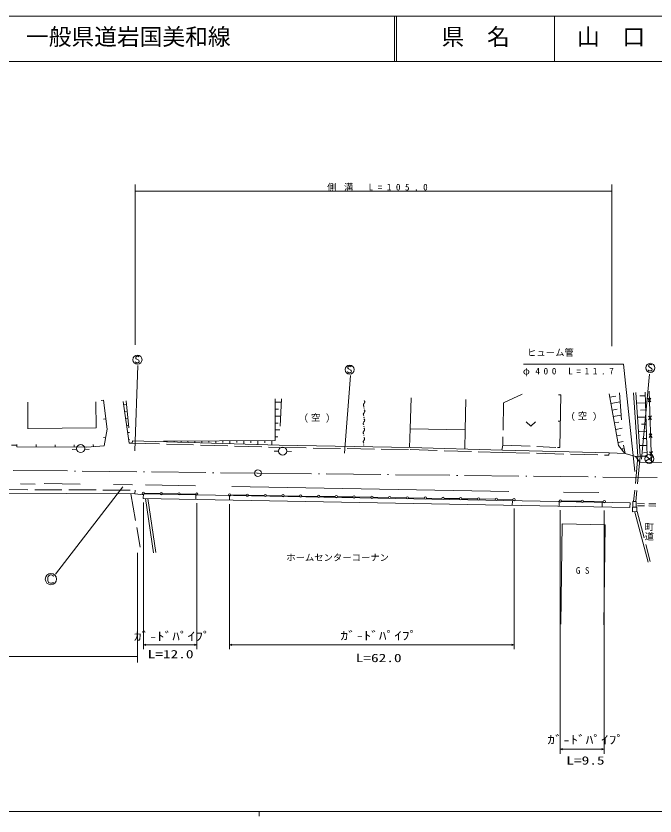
# Model space of a CAD drawing. Units: millimetres, scale not verified. Extents: x 39824 to 677002, y 19912 to 378325.
# Drawn here: x 213596 to 353500, y 203101 to 378325 of the extents above; entities that cross this region are included whole.
import ezdxf
from ezdxf.enums import TextEntityAlignment as Align

# ---------------------------------------------------------------- set-up
doc = ezdxf.new("R2010")
doc.units = ezdxf.units.MM
doc.header["$LTSCALE"] = 995.591
for name, pattern in [('DASHED', [7.5, 6, -1.5]), ('DASHED_SPACED', [12, 6, -6]), ('USER1', [2.5, 1.5, -1]), ('USER2', [15.2, 11.960656, -1.495082, 0.24918, -1.495082])]:
    doc.linetypes.add(name, pattern=pattern)
doc.layers.add('S-SUV', color=7, linetype='Continuous', lineweight=13)
doc.styles.add('@ＭＳ ゴシック', font='')
doc.styles.add('ＭＳ ゴシック', font='')
doc.styles.get('@ＭＳ ゴシック').set_extended_font_data('@MS Gothic')
doc.styles.get('ＭＳ ゴシック').set_extended_font_data('MS Gothic')

# ---------------------------------------------------------------- blocks, each defined once
blk = doc.blocks.new('BUHIN1')
at = {"color": 7, "linetype": 'Continuous', "lineweight": 13}
for p, q in [((-831.2, -540.7), (830.9, 535.7)), ((747.9, -651.1), (-748.2, 646.1))]:
    blk.add_line(p, q, dxfattribs=at)
blk.add_circle((0, 0), 990.6, dxfattribs=at)
blk = doc.blocks.new('BUHIN6')
at = {"color": 7, "linetype": 'Continuous', "lineweight": 13}
blk.add_circle((0, 0), 248, dxfattribs=at)
blk = doc.blocks.new('BUHIN7')
at = {"color": 7, "linetype": 'Continuous', "lineweight": 13}
blk.add_circle((0, 0), 248, dxfattribs=at)
blk = doc.blocks.new('BUHIN8')
at = {"color": 7, "linetype": 'Continuous', "lineweight": 13}
blk.add_circle((0, 0), 248, dxfattribs=at)
blk = doc.blocks.new('BUHIN9')
at = {"color": 7, "linetype": 'Continuous', "lineweight": 13}
blk.add_lwpolyline([(497.7, -143.5), (0, 0), (497.9, 141.5)], dxfattribs=at)
blk = doc.blocks.new('BUHIN10')
at = {"color": 7, "linetype": 'Continuous', "lineweight": 13}
blk.add_lwpolyline([(-497.7, 143.5), (0, 0), (-497.9, -141.5)], dxfattribs=at)

msp = doc.modelspace()

# ---------------------------------------------------------------- linework, layer by layer
at = {"layer": 'S-SUV'}
for p, q in [((677002.1, 378324.7), (39823.7, 378324.7)), ((296437.3, 378324.7), (296437.3, 368368.8)), ((296935.1, 378324.7), (296935.1, 368368.8)), ((331531.9, 378324.7), (331531.9, 368368.8)), ((39823.7, 368368.8), (677002.1, 368368.8)), ((239714.3, 341422.8), (239714.3, 306272.7)), ((239714.3, 339939.7), (344030.4, 339939.7)), ((344030.4, 341422.8), (344030.4, 305976.1)), ((239810.2, 303585.8), (239805.3, 303471.3)), ((239805.3, 303471.3), (239810.2, 303396.7)), ((239875, 303695.3), (239810.2, 303585.8)), ((239810.2, 303396.7), (239850.1, 303297.1)), ((239850.1, 303297.1), (239919.8, 303242.3)), ((239984.5, 303770), (239875, 303695.3)), ((239919.8, 303242.3), (240462.4, 302928.7)), ((240113.9, 303804.9), (239984.5, 303770)), ((240268.2, 303804.9), (240113.9, 303804.9)), ((240372.8, 303784.9), (240268.2, 303804.9)), ((240447.4, 303750.1), (240372.8, 303784.9)), ((240502.2, 303690.4), (240447.4, 303750.1)), ((240266.9, 301770.5), (239646.5, 283070.8)), ((239790.3, 302500.6), (239720.6, 302615.1)), ((239870, 302426), (239790.3, 302500.6)), ((239964.6, 302381.2), (239870, 302426)), ((240064.1, 302366.2), (239964.6, 302381.2)), ((240293.1, 302366.2), (240064.1, 302366.2)), ((240447.4, 302411), (240293.1, 302366.2)), ((240517.1, 302500.6), (240447.4, 302411)), ((240462.4, 302928.7), (240522.1, 302839.1)), ((240552, 302595.2), (240517.1, 302500.6)), ((240522.1, 302839.1), (240561.9, 302714.7)), ((240561.9, 302714.7), (240552, 302595.2)), ((286269.6, 301401.8), (286264.6, 301287.3)), ((286334.3, 301511.4), (286269.6, 301401.8)), ((286443.8, 301586), (286334.3, 301511.4)), ((286573.2, 301620.9), (286443.8, 301586)), ((286727.6, 301620.9), (286573.2, 301620.9)), ((286832.1, 301601), (286727.6, 301620.9)), ((286906.8, 301566.1), (286832.1, 301601)), ((286961.5, 301506.4), (286906.8, 301566.1)), ((346626.2, 302101.2), (324692.2, 302101.2)), ((349093.7, 278522.2), (346626.2, 302101.2)), ((352116.4, 301798.9), (352111.4, 301684.4)), ((352111.4, 301684.4), (352116.4, 301609.8)), ((352181.1, 301908.4), (352116.4, 301798.9)), ((352116.4, 301609.8), (352156.2, 301510.2)), ((352156.2, 301510.2), (352225.9, 301455.5)), ((352290.6, 301983.1), (352181.1, 301908.4)), ((352225.9, 301455.5), (352768.5, 301141.8)), ((352420, 302018), (352290.6, 301983.1)), ((352574.4, 302018), (352420, 302018)), ((352678.9, 301998), (352574.4, 302018)), ((352753.6, 301963.2), (352678.9, 301998)), ((352808.3, 301903.5), (352753.6, 301963.2)), ((286249.7, 300316.6), (286180, 300431.1)), ((286329.3, 300242), (286249.7, 300316.6)), ((286264.6, 301287.3), (286269.6, 301212.7)), ((286269.6, 301212.7), (286309.4, 301113.1)), ((286309.4, 301113.1), (286379.1, 301058.4)), ((286423.9, 300197.2), (286329.3, 300242)), ((286379.1, 301058.4), (286921.7, 300744.8)), ((286523.5, 300182.2), (286423.9, 300197.2)), ((286752.4, 300182.2), (286523.5, 300182.2)), ((286906.8, 300227), (286752.4, 300182.2)), ((286976.4, 300316.6), (286906.8, 300227)), ((286921.7, 300744.8), (286981.4, 300655.1)), ((287011.3, 300411.2), (286976.4, 300316.6)), ((286981.4, 300655.1), (287021.2, 300530.7)), ((287021.2, 300530.7), (287011.3, 300411.2)), ((352324.9, 299907.8), (350542.7, 281264)), ((352096.5, 300713.7), (352026.8, 300828.2)), ((352176.1, 300639.1), (352096.5, 300713.7)), ((352270.7, 300594.3), (352176.1, 300639.1)), ((352370.3, 300579.3), (352270.7, 300594.3)), ((352599.3, 300579.3), (352370.3, 300579.3)), ((352753.6, 300624.1), (352599.3, 300579.3)), ((352823.3, 300713.7), (352753.6, 300624.1)), ((352768.5, 301141.8), (352828.2, 301052.2)), ((352858.1, 300808.3), (352823.3, 300713.7)), ((352828.2, 301052.2), (352868.1, 300927.8)), ((352868.1, 300927.8), (352858.1, 300808.3)), ((286800.7, 299584.2), (285500.3, 282592.1)), ((352226.2, 296163.2), (352708.7, 280541.7)), ((270347.4, 285377.6), (270304.1, 294479.6)), ((300106.1, 294683.2), (299913.4, 287898.2)), ((332892.7, 295312.4), (332395, 295322.5)), ((332660.5, 283808.8), (332892.7, 295312.4)), ((345531.3, 284220.9), (343480.6, 295560)), ((343608.7, 294851.3), (344897.4, 295084.4)), ((349753.3, 281868.6), (348788.3, 295801.3)), ((349284.9, 295835.7), (350249.9, 281903)), ((351405.2, 295144.5), (350156.1, 295106.9)), ((351381.8, 295921.9), (351804, 281928.9)), ((352619.2, 293822.4), (351953.8, 294598.7)), ((352594.6, 294618.4), (351978.4, 293802.6)), ((216165, 293729.2), (216213.1, 287883.9)), ((231119.3, 288087.3), (231071.9, 293851.7)), ((232718.8, 294210.4), (232225.5, 294143.4)), ((233584.4, 287830.9), (232718.8, 294210.4)), ((238361.4, 284793.1), (237093, 293898.5)), ((237198.7, 293139.8), (237792.5, 293222.5)), ((270307.7, 293721.1), (271694.7, 293727.7)), ((289664.8, 293212.1), (289649.1, 293136.5)), ((289649.1, 293136.5), (289658.4, 293040.4)), ((289658.4, 293040.4), (289708.2, 292944.1)), ((289711, 293312.8), (289664.8, 293212.1)), ((289708.2, 292944.1), (289803.2, 292822.2)), ((289808, 293448.4), (289711, 293312.8)), ((289930.6, 293634.3), (289808, 293448.4)), ((289813, 294104.9), (289908.1, 293988)), ((289908.1, 293988), (289952.9, 293906.9)), ((289956.4, 293704.8), (289930.6, 293634.3)), ((289952.9, 293906.9), (289972.4, 293805.7)), ((289972.4, 293805.7), (289956.4, 293704.8)), ((311941.3, 287705.4), (312095.5, 294297.7)), ((343865.1, 293434), (345870.5, 293796.6)), ((351452.2, 293589.8), (349459.5, 293529.6)), ((237410.1, 291622.2), (237736, 291667.6)), ((270314.9, 292204.1), (271091.8, 292207.8)), ((289649.4, 291192), (289633.6, 291116.4)), ((289633.6, 291116.4), (289643, 291020.4)), ((289643, 291020.4), (289692.8, 290924)), ((289695.6, 291292.7), (289649.4, 291192)), ((289692.8, 290924), (289787.8, 290802.1)), ((289792.6, 291428.3), (289695.6, 291292.7)), ((289915.2, 291614.2), (289792.6, 291428.3)), ((289797.6, 292084.8), (289892.7, 291967.9)), ((289892.7, 291967.9), (289937.5, 291886.8)), ((289941, 291684.7), (289915.2, 291614.2)), ((289937.5, 291886.8), (289956.9, 291785.6)), ((289956.9, 291785.6), (289941, 291684.7)), ((344121.4, 292016.6), (345239.2, 292218.7)), ((344377.7, 290599.2), (346098.3, 290910.3)), ((351499.1, 292035), (350357, 292000.5)), ((233281.1, 290066.3), (232787.8, 289999.4)), ((237621.5, 290104.6), (238113.9, 290173.2)), ((270322.1, 290687.1), (271524.6, 290692.8)), ((270329.4, 289170.1), (270995.5, 289173.3)), ((289634, 289171.9), (289618.2, 289096.3)), ((289680.2, 289272.6), (289634, 289171.9)), ((289777.2, 289408.2), (289680.2, 289272.6)), ((289899.8, 289594.2), (289777.2, 289408.2)), ((289782.2, 290064.8), (289877.2, 289947.9)), ((289877.2, 289947.9), (289922.1, 289866.7)), ((289925.6, 289664.7), (289899.8, 289594.2)), ((289922.1, 289866.7), (289941.5, 289765.6)), ((289941.5, 289765.6), (289925.6, 289664.7)), ((325325.1, 289441.7), (326320.7, 288500.8)), ((326320.7, 288500.8), (327316.3, 289441.7)), ((332776.6, 289560.6), (332278.9, 289570.7)), ((344634.1, 289181.8), (345581, 289353)), ((351546, 290480.2), (349731.8, 290425.5)), ((352739.9, 289917), (352074.4, 290693.3)), ((352715.3, 290713.1), (352099, 289897.2)), ((216253.7, 287965.1), (231119.3, 288087.3)), ((232911.1, 284176.4), (233584.4, 287830.9)), ((237832.9, 288587), (238097.9, 288624)), ((270336.6, 287653.1), (271354.6, 287658)), ((289618.2, 289096.3), (289627.6, 289000.3)), ((289627.6, 289000.3), (289677.4, 288903.9)), ((289761.7, 287388.2), (289664.8, 287252.5)), ((289677.4, 288903.9), (289772.4, 288782)), ((289884.4, 287574.1), (289761.7, 287388.2)), ((289766.8, 288044.7), (289861.8, 287927.8)), ((289861.8, 287927.8), (289906.7, 287846.6)), ((289910.2, 287644.6), (289884.4, 287574.1)), ((289906.7, 287846.6), (289926.1, 287745.5)), ((289926.1, 287745.5), (289910.2, 287644.6)), ((299913.4, 287898.2), (311941.3, 287705.4)), ((344890.4, 287764.4), (346326.2, 288024)), ((351639.8, 287370.6), (350004.1, 287321.3)), ((351592.9, 288925.4), (350557.9, 288894.2)), ((233235.4, 285936.6), (232745.8, 286026.8)), ((238044.3, 287069.5), (238435.3, 287123.9)), ((270343.8, 286136.1), (270899.3, 286138.8)), ((289618.5, 287151.9), (289602.8, 287076.2)), ((289602.8, 287076.2), (289612.2, 286980.2)), ((289612.2, 286980.2), (289661.9, 286883.9)), ((289664.8, 287252.5), (289618.5, 287151.9)), ((289661.9, 286883.9), (289757, 286761.9)), ((289751.3, 286024.6), (289846.4, 285907.7)), ((289846.4, 285907.7), (289891.2, 285826.6)), ((289894.7, 285624.5), (289869, 285554)), ((289891.2, 285826.6), (289910.7, 285725.4)), ((289910.7, 285725.4), (289894.7, 285624.5)), ((345146.8, 286347), (345922.8, 286487.3)), ((351686.7, 285815.9), (350758.8, 285787.9)), ((352860.5, 286011.6), (352195, 286787.9)), ((352835.9, 286807.7), (352219.6, 285991.8)), ((212591.6, 284289.5), (213804.9, 284289.5)), ((213804.9, 283984), (213809.1, 284481.8)), ((213804.9, 283984), (229096.3, 283855.8)), ((217986.8, 283949), (217991, 284446.8)), ((222168.7, 283913.9), (222172.8, 284411.7)), ((226350.5, 283878.8), (226354.7, 284376.6)), ((229096.3, 283855.8), (232911.1, 284176.4)), ((230527.4, 283976.1), (230485.7, 284472.1)), ((238255.7, 285551.9), (238459.8, 285580.3)), ((238361.4, 284793.1), (239054.1, 284770.8)), ((239068.9, 285268.4), (239054.1, 284770.8)), ((239068.9, 285268.4), (271189.7, 284315)), ((245902.2, 285204.3), (270347.4, 285377.6)), ((246666.1, 285209.7), (246667, 285087.4)), ((248194, 285220.5), (248195.8, 284966.9)), ((249721.8, 285231.3), (249723.1, 285049.3)), ((251249.6, 285242.2), (251252.1, 284888.9)), ((252777.4, 285253), (252779.1, 285011.1)), ((254305.3, 285263.9), (254308.5, 284810.9)), ((255833.1, 285274.7), (255835.2, 284973)), ((257360.9, 285285.5), (257364.8, 284732.9)), ((258888.7, 285296.4), (258891.3, 284934.9)), ((260416.6, 285307.2), (260421.2, 284655)), ((261944.4, 285318), (261947.4, 284896.8)), ((263472.2, 285328.9), (263477.5, 284577)), ((265000, 285339.7), (265003.4, 284858.7)), ((266527.9, 285350.5), (266533.9, 284499)), ((268055.7, 285361.4), (268059.5, 284820.6)), ((269583.5, 285372.2), (269590.3, 284421.1)), ((271189.7, 284315), (299884.8, 283838.2)), ((289603.1, 285131.8), (289587.4, 285056.2)), ((289587.4, 285056.2), (289596.7, 284960.1)), ((289596.7, 284960.1), (289646.5, 284863.8)), ((289649.3, 285232.5), (289603.1, 285131.8)), ((289646.5, 284863.8), (289741.5, 284741.9)), ((289746.3, 285368.1), (289649.3, 285232.5)), ((289869, 285554), (289746.3, 285368.1)), ((345403.1, 284929.6), (346554.1, 285137.7)), ((346918.5, 282532.1), (345531.3, 284220.9)), ((351733.6, 284261.1), (350276.3, 284217.1)), ((226877.7, 283474.4), (225888.8, 283358.8)), ((228657.1, 283470), (229645.3, 283349.4)), ((271096.3, 283023.4), (270100.7, 283023.4)), ((272887.9, 282996.3), (273883, 282966.1)), ((299884.8, 283838.2), (320092, 283231.3)), ((320092, 283231.3), (343442.3, 282624.6)), ((332660.5, 283808.8), (332162.8, 283818.9)), ((343429.4, 282126.9), (343432.9, 282624.8)), ((343442.3, 282624.6), (346983.5, 282517)), ((346224.9, 283376.5), (346526.6, 283624.3)), ((346983.5, 282517), (349237.3, 281866.9)), ((351780.5, 282706.3), (350959.7, 282681.5)), ((352981.1, 282106.2), (352315.7, 282882.5)), ((352956.5, 282902.3), (352340.3, 282086.4)), ((349237.3, 281866.9), (350249.9, 281903)), ((349237.3, 281866.9), (350147.5, 280609.9)), ((350147.5, 280609.9), (368927.3, 280306.5)), ((350249.9, 281903), (351804, 281928.9)), ((214551.6, 275843.1), (217778.9, 275790.2)), ((219789.4, 275896.1), (227672.5, 275790.2)), ((236965.7, 275226.1), (222218.6, 256083.2)), ((234919.3, 275719), (239074.7, 275665.1)), ((241934.8, 275611.1), (252889.8, 275449.2)), ((260822.7, 275287.3), (321532.1, 274154)), ((239648.7, 273676.1), (158027.2, 274041.2)), ((239652.3, 274472.5), (239648.7, 273676.1)), ((239648.7, 273676.1), (241481.8, 273464.6)), ((241485.2, 273649.1), (241466.8, 272653.7)), ((241485.2, 273649.1), (348033.2, 271677.4)), ((245137, 273726.4), (241736.2, 273779.1)), ((249035.5, 273665.9), (245634.7, 273718.6)), ((252934.1, 273605.4), (249533.3, 273658.2)), ((252999.8, 273436), (252981.4, 272440.6)), ((264019.5, 273369.4), (260624.6, 273424.8)), ((267912.1, 273305.9), (264517.2, 273361.3)), ((333483.4, 274046.1), (341200.4, 273938.2)), ((348014.8, 270682), (241466.8, 272653.7)), ((241487.3, 271791.8), (241487.3, 239624.7)), ((243733, 260709.1), (241942.6, 272644.9)), ((242447.4, 272635.6), (244225.3, 260782.9)), ((253183, 239624.7), (253183, 271610.4)), ((260350.2, 273300), (260331.8, 272304.6)), ((271804.8, 273242.4), (268409.9, 273297.8)), ((275697.4, 273178.9), (272302.5, 273234.3)), ((279590.1, 273115.4), (276195.2, 273170.7)), ((283482.7, 273051.8), (280087.8, 273107.2)), ((287375.4, 272988.3), (283980.4, 273043.7)), ((291268, 272924.8), (287873.1, 272980.2)), ((295160.6, 272861.3), (291765.7, 272916.7)), ((299053.3, 272797.7), (295658.4, 272853.1)), ((302945.9, 272734.2), (299551, 272789.6)), ((306838.6, 272670.7), (303443.7, 272726.1)), ((310731.2, 272607.2), (307336.3, 272662.6)), ((314623.9, 272543.7), (311228.9, 272599.1)), ((318516.5, 272480.1), (315121.6, 272535.5)), ((322409.1, 272416.6), (319014.2, 272472)), ((322271.4, 272154.1), (322252.7, 271140.9)), ((332519.8, 271964.5), (332499.6, 270872.6)), ((337334, 272033.9), (333020.4, 272083)), ((342145.3, 271979), (337831.7, 272028.2)), ((341924.1, 271790.5), (341905.4, 270782.6)), ((348033.2, 271677.4), (348014.8, 270682)), ((348627.2, 271963.3), (348619.7, 270722.6)), ((349410.8, 271958.6), (348627.2, 271963.3)), ((349403.7, 270769.8), (349410.8, 271958.6)), ((260375.7, 271437.7), (260375.7, 239624.7)), ((322658, 239624.7), (322658, 270421.4)), ((332771.5, 270094.7), (332771.5, 216718.2)), ((342394.2, 216718.2), (342394.2, 269985)), ((349490.3, 270775.1), (348542, 270717.9)), ((348542, 270717.9), (348599.8, 269758.3)), ((349548.1, 269815.4), (349490.3, 270775.1)), ((348599.8, 269758.3), (349548.1, 269815.4)), ((349089.8, 269685), (351984.9, 258707.7)), ((333176.3, 267061.1), (332850.3, 245085.7)), ((342610.1, 266872.4), (333176.3, 267061.1)), ((342610.1, 266872.4), (342284.8, 244945.8)), ((240221.7, 260775.1), (240221.7, 236700.2)), ((220950.9, 255865.4), (220751.8, 255728.5)), ((221143.8, 255902.8), (220950.9, 255865.4)), ((221386.5, 255902.8), (221143.8, 255902.8)), ((221529.6, 255865.4), (221386.5, 255902.8)), ((221647.8, 255797), (221529.6, 255865.4)), ((220633.5, 255554.3), (220583.8, 255305.4)), ((220583.8, 255305.4), (220583.8, 254695.6)), ((220583.8, 254695.6), (220633.5, 254434.3)), ((220751.8, 255728.5), (220633.5, 255554.3)), ((220633.5, 254434.3), (220726.9, 254278.7)), ((220726.9, 254278.7), (220907.3, 254148)), ((220907.3, 254148), (221131.3, 254098.3)), ((221131.3, 254098.3), (221367.8, 254098.3)), ((221367.8, 254098.3), (221548.2, 254116.9)), ((221548.2, 254116.9), (221641.6, 254172.9)), ((221641.6, 254172.9), (221728.7, 254253.8)), ((221734.9, 255709.9), (221647.8, 255797)), ((221728.7, 254253.8), (221766, 254340.9)), ((221784.7, 255591.7), (221734.9, 255709.9)), ((241487.3, 240620.3), (253183, 240620.3)), ((260375.7, 240620.3), (322658, 240620.3)), ((158584.3, 238057.8), (240221.7, 238057.8)), ((332771.5, 217713.8), (342394.2, 217713.8)), ((39823.7, 204096.2), (576447.4, 204096.2)), ((266818.5, 204096.2), (266818.5, 203100.6))]:
    msp.add_line(p, q, dxfattribs=at)
at = {"layer": 'S-SUV', "linetype": 'DASHED_SPACED'}
for p, q in [((271734.4, 294436.2), (271167.3, 284315.6)), ((345712.2, 295801.3), (346616.9, 284341.5)), ((237704.6, 294057.1), (238678.5, 284815.8)), ((346616.9, 284341.5), (346983.5, 282517))]:
    msp.add_line(p, q, dxfattribs=at)
at = {"layer": 'S-SUV', "linetype": 'DASHED'}
for p, q in [((320329, 293615.6), (324420.8, 295515.4)), ((320329, 293615.6), (320176.8, 284324.7)), ((299913.4, 287898.2), (299780.4, 283841.3)), ((311941.3, 287705.4), (311832, 283479.4)), ((239054.1, 284770.8), (271178.2, 283817.3)), ((320176.8, 284324.7), (319995, 283233.9)), ((320176.8, 284324.7), (331809.4, 283834.6)), ((271178.2, 283817.3), (299873.1, 283340.5)), ((299873.1, 283340.5), (320078.1, 282733.7)), ((320078.1, 282733.7), (343429.4, 282126.9)), ((349753.3, 281868.6), (348828, 271962.1)), ((350248.9, 281822.3), (349327.6, 271959.1)), ((157955.7, 274837.9), (239652.3, 274472.5)), ((238771.7, 273680), (240782.3, 261996.6)), ((349569.9, 269816.7), (352466.3, 258834.7))]:
    msp.add_line(p, q, dxfattribs=at)
at = {"layer": 'S-SUV', "linetype": 'USER2'}
for p, q in [((167589.4, 279339.7), (266401.4, 278186.9)), ((266401.4, 278186.9), (565772.7, 274850.8))]:
    msp.add_line(p, q, dxfattribs=at)
at = {"layer": 'S-SUV', "linetype": 'USER1'}
for p, q in [((353672, 270994.5), (349405.5, 271077.5)), ((353679.1, 271454.4), (349408.3, 271537.5))]:
    msp.add_line(p, q, dxfattribs=at)
at = {"layer": 'S-SUV'}
for centre, radius in [((240193.5, 303048.2), 990.6), ((286652.9, 300864.2), 990.6), ((352499.7, 301261.3), 990.6), ((289800.3, 292438.3), 30.3), ((289784.9, 290418.3), 30.3), ((289769.4, 288398.2), 30.3), ((289754, 286378.1), 30.3), ((227767.6, 283578.4), 891.5), ((271992.3, 283023.4), 891.5), ((289738.6, 284358.1), 30.3), ((266566.9, 278187.6), 743), ((266566.9, 278187.6), 22.4), ((221237.1, 255000.5), 1238.3)]:
    msp.add_circle(centre, radius, dxfattribs=at)

# ---------------------------------------------------------------- block references
at = {"layer": 'S-SUV', "rotation": 0.04557}
for name, p in [('BUHIN1', (352239.8, 281326.3)), ('BUHIN8', (241487.3, 273783)), ('BUHIN8', (245385.8, 273722.5)), ('BUHIN8', (249284.4, 273662)), ('BUHIN8', (253183, 273601.6)), ('BUHIN7', (260375.7, 273428.9)), ('BUHIN7', (264268.4, 273365.4)), ('BUHIN7', (268161, 273301.9)), ('BUHIN7', (272053.7, 273238.3)), ('BUHIN7', (275946.3, 273174.8)), ('BUHIN7', (279838.9, 273111.3)), ('BUHIN7', (283731.6, 273047.8)), ('BUHIN7', (287624.2, 272984.2)), ('BUHIN7', (291516.9, 272920.7)), ('BUHIN7', (295409.5, 272857.2)), ('BUHIN7', (299302.2, 272793.7)), ('BUHIN7', (303194.8, 272730.2)), ('BUHIN7', (307087.4, 272666.6)), ('BUHIN7', (310980.1, 272603.1)), ('BUHIN7', (314872.7, 272539.6)), ('BUHIN7', (318765.4, 272476.1)), ('BUHIN7', (322658, 272412.6)), ('BUHIN6', (332771.5, 272085.9)), ('BUHIN6', (337582.8, 272031)), ('BUHIN6', (342394.2, 271976.2)), ('BUHIN9', (241487.3, 240620.3)), ('BUHIN10', (253183, 240620.3)), ('BUHIN9', (260375.7, 240620.3)), ('BUHIN10', (322658, 240620.3)), ('BUHIN9', (332771.5, 217713.8)), ('BUHIN10', (342394.2, 217713.8))]:
    msp.add_blockref(name, p, dxfattribs=at)

# ---------------------------------------------------------------- texts
at = {"layer": 'S-SUV', "style": 'ＭＳ ゴシック'}
for s, height, p in [('一般県道岩国美和線', 3650, (215778.5, 370857.8)), ('県\u3000名', 3650, (306766.6, 370857.8)), ('山\u3000口\u3000県', 3650, (336385.4, 370857.8)), ('ヒューム管', 1460, (325497.1, 303444.6)), ('ホームセンターコーナン', 1460, (272763.7, 258545.8))]:
    msp.add_text(s, height=height, dxfattribs=at).set_placement(p, align=Align.BOTTOM_LEFT)
at = {"layer": 'S-SUV', "style": '@ＭＳ ゴシック'}
msp.add_text('町道', height=1460, rotation=270, dxfattribs=at).set_placement((351046.4, 267450), align=Align.BOTTOM_LEFT)
at = {"layer": 'S-SUV', "style": 'ＭＳ ゴシック', "width": 1.35}
for s, p in [('ｶﾞ-ﾄﾞﾊﾟｲﾌﾟ', (239409.7, 240992.8)), ('ｶﾞ-ﾄﾞﾊﾟｲﾌﾟ', (284648.8, 241118.1)), ('L=12.0', (242407, 237089.6)), ('L=62.0', (287967.4, 236257.3)), ('ｶﾞ-ﾄﾞﾊﾟｲﾌﾟ', (329935.4, 218321.8)), ('L=9.5', (334083.7, 213809.4))]:
    msp.add_text(s, height=1825, dxfattribs=at).set_placement(p, align=Align.BOTTOM_LEFT)
at = {"layer": 'S-SUV', "char_height": 1460, "attachment_point": 7, "style": 'ＭＳ ゴシック'}
for s, insert in [('\\T1.8;側溝', (281720.8, 339926.1)), ('\\T2;L=105.0', (290817.6, 340085.7)), ('\\T1.81;φ400\\~L=11.7', (324579.8, 299416.2)), ('\\T1.56;(空)', (276630.5, 289276.4)), ('\\T1.56;(空)', (335063.3, 289620.1)), ('\\T2;GS', (336165.1, 256121.9))]:
    msp.add_mtext(s, dxfattribs=dict(at, insert=insert))

doc.saveas('drawing.dxf')
